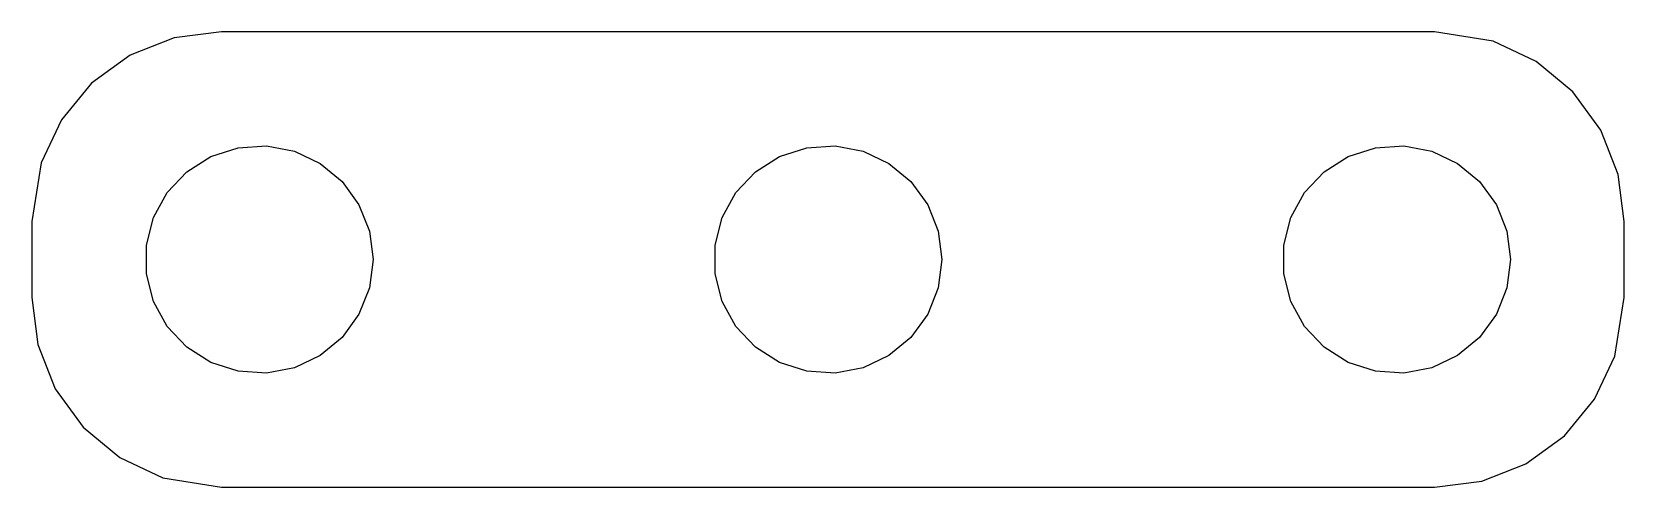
# Model space of a CAD drawing. Header units: metres. Extents: x -21 to 21, y -6 to 6.
import ezdxf

# ---------------------------------------------------------------- set-up
doc = ezdxf.new("R2010")
doc.units = ezdxf.units.M

msp = doc.modelspace()

# ---------------------------------------------------------------- linework, layer by layer
for p, q in [((-16, 6), (-17.2435, 5.84291)), ((16, 6), (-16, 6)), ((17.5451, 5.75528), (16, 6)), ((-17.2435, 5.84291), (-18.4088, 5.38153)), ((18.6791, 5.22163), (17.5451, 5.75528)), ((-18.4088, 5.38153), (-19.4227, 4.64484)), ((19.6448, 4.42273), (18.6791, 5.22163)), ((-19.4227, 4.64484), (-20.2216, 3.67914)), ((20.3815, 3.40877), (19.6448, 4.42273)), ((-20.2216, 3.67914), (-20.7553, 2.54509)), ((20.8429, 2.24345), (20.3815, 3.40877)), ((-16.2773, 2.71448), (-15.5621, 2.94685)), ((-15.5621, 2.94685), (-14.8116, 2.99408)), ((-14.8116, 2.99408), (-14.0729, 2.85316)), ((-1.27733, 2.71448), (-0.562134, 2.94685)), ((-0.562134, 2.94685), (0.18837, 2.99408)), ((0.18837, 2.99408), (0.927048, 2.85316)), ((13.7227, 2.71448), (14.4379, 2.94685)), ((14.4379, 2.94685), (15.1884, 2.99408)), ((15.1884, 2.99408), (15.927, 2.85316)), ((-20.7553, 2.54509), (-21, 1)), ((-16.9123, 2.31154), (-16.2773, 2.71448)), ((-14.0729, 2.85316), (-13.3925, 2.53297)), ((-13.3925, 2.53297), (-12.8131, 2.05363)), ((-1.91226, 2.31154), (-1.27733, 2.71448)), ((0.927048, 2.85316), (1.60747, 2.53297)), ((1.60747, 2.53297), (2.1869, 2.05363)), ((13.0877, 2.31154), (13.7227, 2.71448)), ((15.927, 2.85316), (16.6075, 2.53297)), ((16.6075, 2.53297), (17.1869, 2.05363)), ((-17.427, 1.76335), (-16.9123, 2.31154)), ((-2.42705, 1.76335), (-1.91226, 2.31154)), ((12.5729, 1.76335), (13.0877, 2.31154)), ((21, 1), (20.8429, 2.24345)), ((-17.7893, 1.10437), (-17.427, 1.76335)), ((-12.8131, 2.05363), (-12.3711, 1.44525)), ((-2.78932, 1.10437), (-2.42705, 1.76335)), ((2.1869, 2.05363), (2.62891, 1.44525)), ((12.2107, 1.10437), (12.5729, 1.76335)), ((17.1869, 2.05363), (17.6289, 1.44525)), ((-12.3711, 1.44525), (-12.0942, 0.746063)), ((2.62891, 1.44525), (2.90575, 0.746063)), ((17.6289, 1.44525), (17.9057, 0.746063)), ((-21, 1), (-21, -1)), ((-17.9763, 0.375992), (-17.7893, 1.10437)), ((-2.97633, 0.375992), (-2.78932, 1.10437)), ((12.0237, 0.375992), (12.2107, 1.10437)), ((21, -1), (21, 1)), ((-12.0942, 0.746063), (-12, 0)), ((2.90575, 0.746063), (3, 0)), ((17.9057, 0.746063), (18, 0)), ((-17.9763, -0.375992), (-17.9763, 0.375992)), ((-12, 0), (-12.0942, -0.746063)), ((-2.97633, -0.375992), (-2.97633, 0.375992)), ((3, 0), (2.90575, -0.746063)), ((12.0237, -0.375992), (12.0237, 0.375992)), ((18, 0), (17.9057, -0.746063)), ((-17.7893, -1.10437), (-17.9763, -0.375992)), ((-2.78932, -1.10437), (-2.97633, -0.375992)), ((12.2107, -1.10437), (12.0237, -0.375992)), ((-12.0942, -0.746063), (-12.3711, -1.44525)), ((2.90575, -0.746063), (2.62891, -1.44525)), ((17.9057, -0.746063), (17.6289, -1.44525)), ((-21, -1), (-20.8429, -2.24345)), ((-17.427, -1.76335), (-17.7893, -1.10437)), ((-2.42705, -1.76335), (-2.78932, -1.10437)), ((12.5729, -1.76335), (12.2107, -1.10437)), ((20.7553, -2.54509), (21, -1)), ((-12.3711, -1.44525), (-12.8131, -2.05363)), ((2.62891, -1.44525), (2.1869, -2.05363)), ((17.6289, -1.44525), (17.1869, -2.05363)), ((-16.9123, -2.31154), (-17.427, -1.76335)), ((-12.8131, -2.05363), (-13.3925, -2.53297)), ((-1.91226, -2.31154), (-2.42705, -1.76335)), ((2.1869, -2.05363), (1.60747, -2.53297)), ((13.0877, -2.31154), (12.5729, -1.76335)), ((17.1869, -2.05363), (16.6075, -2.53297)), ((-20.8429, -2.24345), (-20.3815, -3.40877)), ((-16.2773, -2.71448), (-16.9123, -2.31154)), ((-1.27733, -2.71448), (-1.91226, -2.31154)), ((13.7227, -2.71448), (13.0877, -2.31154)), ((-15.5621, -2.94685), (-16.2773, -2.71448)), ((-14.0729, -2.85316), (-14.8116, -2.99408)), ((-13.3925, -2.53297), (-14.0729, -2.85316)), ((-0.562134, -2.94685), (-1.27733, -2.71448)), ((0.927048, -2.85316), (0.18837, -2.99408)), ((1.60747, -2.53297), (0.927048, -2.85316)), ((14.4379, -2.94685), (13.7227, -2.71448)), ((15.927, -2.85316), (15.1884, -2.99408)), ((16.6075, -2.53297), (15.927, -2.85316)), ((20.2216, -3.67914), (20.7553, -2.54509)), ((-14.8116, -2.99408), (-15.5621, -2.94685)), ((0.18837, -2.99408), (-0.562134, -2.94685)), ((15.1884, -2.99408), (14.4379, -2.94685)), ((-20.3815, -3.40877), (-19.6448, -4.42273)), ((19.4227, -4.64484), (20.2216, -3.67914)), ((-19.6448, -4.42273), (-18.6791, -5.22163)), ((18.4088, -5.38153), (19.4227, -4.64484)), ((-18.6791, -5.22163), (-17.5451, -5.75528)), ((17.2435, -5.84291), (18.4088, -5.38153)), ((-17.5451, -5.75528), (-16, -6)), ((16, -6), (17.2435, -5.84291)), ((-16, -6), (16, -6))]:
    msp.add_line(p, q)

doc.saveas('drawing.dxf')
